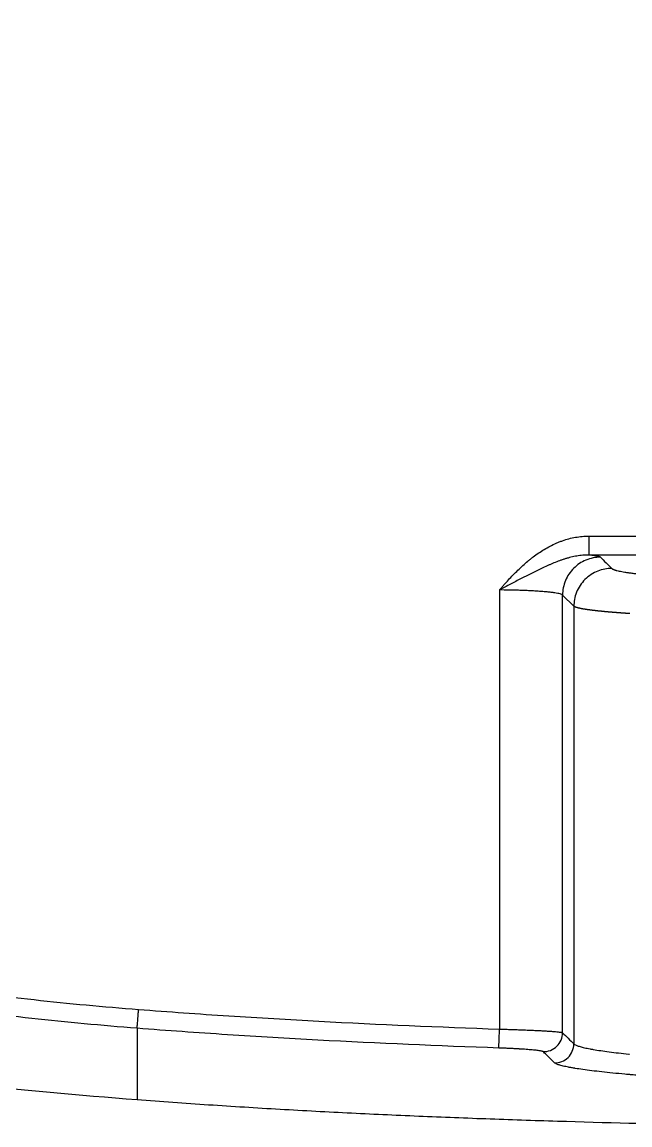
# Model space of a CAD drawing. Extents: x 2759 to 9191, y -64 to 2464.
# Drawn here: x 6710.8 to 6759, y 1484.6 to 1571.9 of the extents above; entities that cross this region are included whole.
import ezdxf

# ---------------------------------------------------------------- set-up
doc = ezdxf.new("R2010")
doc.units = 0
doc.header["$LTSCALE"] = 20
doc.header["$MEASUREMENT"] = 0
doc.layers.get('0').update_dxf_attribs({"linetype": 'CONTINUOUS'})

msp = doc.modelspace()

# ---------------------------------------------------------------- linework, layer by layer
at = {"color": 7, "linetype": 'Continuous'}
for p, q in [((6754.539, 1525.637), (6753.644, 1526.523)), ((6753.644, 1491.869), (6753.644, 1526.523)), ((6754.539, 1525.637), (6754.539, 1490.987))]:
    msp.add_line(p, q, dxfattribs=at)
for centre, major_axis, ratio, start_param, end_param in [((6748.65, 1492.153), (-0.053, -1.499), 0.00001, 0.049886, 1.570771), ((6752.146, 1491.869), (-1.053, -1.068), 0.997302, 0.748005, 2.347892), ((6753.041, 1490.987), (-1.053, -1.068), 0.997304, 0.748443, 2.347461)]:
    msp.add_ellipse(centre, major_axis=major_axis, ratio=ratio, start_param=start_param, end_param=end_param, dxfattribs=at)
for points, knots in [([(6719.939, 1492.218), (6717.145, 1492.435), (6714.361, 1492.695), (6708.812, 1493.307), (6706.048, 1493.659), (6700.543, 1494.461), (6697.801, 1494.911), (6692.341, 1495.918), (6689.623, 1496.475), (6684.212, 1497.706), (6681.52, 1498.379), (6676.165, 1499.854), (6673.501, 1500.655), (6669.53, 1501.966), (6668.21, 1502.42), (6665.58, 1503.368), (6664.268, 1503.861), (6662.308, 1504.63), (6661.33, 1505.023), (6660.355, 1505.427), (6659.867, 1505.631), (6659.705, 1505.699), (6659.38, 1505.837), (6657.922, 1506.457), (6656.479, 1507.102), (6653.936, 1508.287), (6651.416, 1509.512), (6647.71, 1511.471), (6645.29, 1512.862), (6642.898, 1514.299), (6641.715, 1515.039), (6639.377, 1516.568), (6638.222, 1517.355), (6635.942, 1518.98), (6634.817, 1519.817), (6633.153, 1521.111), (6632.326, 1521.768), (6631.372, 1522.552), (6630.966, 1522.892), (6630.695, 1523.119), (6630.56, 1523.233), (6629.35, 1524.262), (6628.299, 1525.196), (6626.248, 1527.107), (6625.247, 1528.082), (6623.297, 1530.074), (6622.347, 1531.091), (6620.499, 1533.165), (6619.6, 1534.222), (6617.854, 1536.379), (6617.006, 1537.479), (6615.363, 1539.719), (6614.568, 1540.861), (6613.415, 1542.605), (6613.037, 1543.191), (6612.294, 1544.375), (6611.929, 1544.972), (6611.211, 1546.176), (6610.858, 1546.783), (6610.164, 1548.007), (6609.823, 1548.623), (6609.403, 1549.399), (6609.32, 1549.555), (6609.153, 1549.866), (6609.07, 1550.022), (6608.822, 1550.489), (6608.332, 1551.426), (6607.854, 1552.368), (6606.917, 1554.257), (6606.315, 1555.524), (6605.155, 1558.073), (6604.596, 1559.355), (6602.978, 1563.22), (6601.979, 1565.824), (6600.116, 1571.076), (6599.251, 1573.726), (6597.638, 1579.063), (6596.89, 1581.752), (6595.496, 1587.164), (6594.85, 1589.888), (6594.098, 1593.311), (6593.876, 1594.339), (6593.661, 1595.369), (6593.519, 1596.057), (6593.448, 1596.401), (6593.099, 1598.12), (6592.831, 1599.496), (6592.057, 1603.624), (6591.582, 1606.377), (6590.701, 1611.885), (6590.296, 1614.64), (6589.174, 1622.906), (6588.55, 1628.42), (6587.755, 1636.694), (6587.514, 1639.453), (6587.082, 1644.971), (6586.89, 1647.731), (6586.387, 1656.012), (6585.907, 1667.057), (6585.76, 1678.11), (6585.759, 1689.167), (6585.832, 1694.697), (6586.144, 1705.761), (6586.383, 1711.294), (6586.887, 1719.599), (6587.079, 1722.367), (6587.513, 1727.906), (6587.755, 1730.675), (6588.287, 1736.216), (6588.577, 1738.987), (6589.054, 1743.144), (6589.22, 1744.53), (6589.566, 1747.302), (6589.747, 1748.688), (6590.689, 1755.62), (6591.565, 1761.138), (6593.11, 1769.361), (6593.664, 1772.093), (6594.861, 1777.536), (6595.505, 1780.248), (6596.896, 1785.646), (6597.644, 1788.334), (6599.26, 1793.681), (6600.129, 1796.34), (6601.185, 1799.314), (6601.304, 1799.644), (6601.543, 1800.304), (6601.664, 1800.633), (6602.029, 1801.62), (6602.771, 1803.586), (6603.553, 1805.532), (6605.173, 1809.395), (6606.326, 1811.931), (6607.873, 1815.046), (6608.188, 1815.666), (6608.828, 1816.901), (6609.153, 1817.515), (6610.146, 1819.35), (6610.831, 1820.561), (6611.9, 1822.356), (6612.263, 1822.95), (6613.003, 1824.132), (6613.38, 1824.719), (6614.535, 1826.468), (6615.336, 1827.618), (6616.582, 1829.319), (6617.005, 1829.882), (6617.543, 1830.581), (6617.652, 1830.72), (6617.869, 1830.998), (6618.195, 1831.414), (6619.405, 1832.925), (6620.54, 1834.259), (6622.4, 1836.342), (6623.352, 1837.359), (6625.298, 1839.344), (6626.292, 1840.312), (6628.323, 1842.201), (6629.359, 1843.121), (6631.471, 1844.917), (6632.547, 1845.793), (6634.738, 1847.499), (6635.853, 1848.33), (6638.12, 1849.949), (6639.272, 1850.738), (6641.028, 1851.888), (6641.913, 1852.456), (6642.957, 1853.105), (6643.407, 1853.38), (6643.708, 1853.563), (6643.858, 1853.654), (6645.215, 1854.47), (6646.431, 1855.17), (6648.881, 1856.524), (6651.349, 1857.83), (6653.852, 1859.049), (6657.631, 1860.813), (6660.183, 1861.907), (6665.345, 1863.943), (6667.956, 1864.886), (6673.231, 1866.636), (6675.895, 1867.443), (6679.927, 1868.561), (6681.278, 1868.917), (6683.312, 1869.43), (6683.991, 1869.597), (6685.013, 1869.843), (6685.354, 1869.923), (6686.036, 1870.083), (6687.743, 1870.478), (6689.455, 1870.85), (6691.514, 1871.274), (6692.201, 1871.412), (6693.576, 1871.681), (6694.264, 1871.812), (6697.707, 1872.449), (6700.469, 1872.904), (6706.009, 1873.712), (6708.785, 1874.066), (6712.961, 1874.527), (6714.355, 1874.669), (6717.145, 1874.93), (6718.541, 1875.049), (6719.938, 1875.158)], [0, 0, 0, 0, 0.015625, 0.015625, 0.03125, 0.03125, 0.046875, 0.046875, 0.0625, 0.0625, 0.078125, 0.078125, 0.09375, 0.09375, 0.101562, 0.101562, 0.109375, 0.109375, 0.113281, 0.115234, 0.115234, 0.116211, 0.116211, 0.117187, 0.125, 0.125, 0.132812, 0.140625, 0.148437, 0.148437, 0.15625, 0.15625, 0.164062, 0.164062, 0.171875, 0.171875, 0.175781, 0.177734, 0.178711, 0.178711, 0.179687, 0.179687, 0.1875, 0.1875, 0.195312, 0.195312, 0.203125, 0.203125, 0.210937, 0.210937, 0.21875, 0.21875, 0.226562, 0.226562, 0.230469, 0.230469, 0.234375, 0.234375, 0.238281, 0.238281, 0.242187, 0.242187, 0.243164, 0.243164, 0.244141, 0.244141, 0.246094, 0.25, 0.25, 0.257812, 0.257812, 0.265625, 0.265625, 0.28125, 0.28125, 0.296875, 0.296875, 0.3125, 0.3125, 0.328125, 0.328125, 0.332031, 0.333984, 0.333984, 0.335937, 0.335937, 0.34375, 0.34375, 0.359375, 0.359375, 0.375, 0.375, 0.40625, 0.40625, 0.421875, 0.421875, 0.4375, 0.4375, 0.46875, 0.5, 0.5, 0.53125, 0.53125, 0.5625, 0.5625, 0.578125, 0.578125, 0.59375, 0.59375, 0.609375, 0.609375, 0.617187, 0.617187, 0.625, 0.625, 0.65625, 0.65625, 0.671875, 0.671875, 0.6875, 0.6875, 0.703125, 0.703125, 0.71875, 0.71875, 0.720703, 0.720703, 0.722656, 0.722656, 0.726562, 0.734375, 0.734375, 0.75, 0.75, 0.753906, 0.753906, 0.757812, 0.757812, 0.765625, 0.765625, 0.769531, 0.769531, 0.773437, 0.773437, 0.78125, 0.78125, 0.785156, 0.785156, 0.786133, 0.786133, 0.787109, 0.789062, 0.796875, 0.796875, 0.804687, 0.804687, 0.8125, 0.8125, 0.820312, 0.820312, 0.828125, 0.828125, 0.835937, 0.835937, 0.84375, 0.84375, 0.847656, 0.849609, 0.850586, 0.850586, 0.851562, 0.851562, 0.859375, 0.859375, 0.867187, 0.875, 0.875, 0.890625, 0.890625, 0.90625, 0.90625, 0.921875, 0.921875, 0.929687, 0.929687, 0.933594, 0.933594, 0.935547, 0.935547, 0.9375, 0.945312, 0.945312, 0.949219, 0.949219, 0.953125, 0.953125, 0.96875, 0.96875, 0.984375, 0.984375, 0.992187, 0.992187, 1, 1, 1, 1]), ([(6720.054, 1873.664), (6717.282, 1873.449), (6714.517, 1873.191), (6709.005, 1872.583), (6706.257, 1872.234), (6700.778, 1871.436), (6698.048, 1870.988), (6692.607, 1869.984), (6689.896, 1869.428), (6684.495, 1868.199), (6681.805, 1867.526), (6677.789, 1866.417), (6676.453, 1866.031), (6674.787, 1865.527), (6674.454, 1865.425), (6673.788, 1865.219), (6672.792, 1864.907), (6671.8, 1864.585), (6668.501, 1863.493), (6665.892, 1862.552), (6660.738, 1860.52), (6658.194, 1859.43), (6654.431, 1857.672), (6651.941, 1856.459), (6649.489, 1855.158), (6647.057, 1853.812), (6645.851, 1853.116), (6644.506, 1852.305), (6644.357, 1852.215), (6644.059, 1852.033), (6643.613, 1851.76), (6642.578, 1851.116), (6641.702, 1850.552), (6639.962, 1849.409), (6638.821, 1848.626), (6636.576, 1847.017), (6635.472, 1846.192), (6633.303, 1844.496), (6632.238, 1843.626), (6630.148, 1841.841), (6629.123, 1840.925), (6627.114, 1839.047), (6626.131, 1838.084), (6624.206, 1836.109), (6623.265, 1835.097), (6621.427, 1833.024), (6620.53, 1831.962), (6619.438, 1830.602), (6619.221, 1830.329), (6618.897, 1829.916), (6618.79, 1829.778), (6618.576, 1829.501), (6618.043, 1828.808), (6617.522, 1828.108), (6616.294, 1826.417), (6615.507, 1825.274), (6613.992, 1822.955), (6613.264, 1821.78), (6611.864, 1819.401), (6611.19, 1818.197), (6609.887, 1815.766), (6609.258, 1814.539), (6607.432, 1810.825), (6606.297, 1808.306), (6604.705, 1804.469), (6603.936, 1802.535), (6603.206, 1800.582), (6602.907, 1799.765), (6602.847, 1799.602), (6602.729, 1799.275), (6602.552, 1798.784), (6602.377, 1798.293), (6601.34, 1795.342), (6600.486, 1792.703), (6598.898, 1787.399), (6598.164, 1784.732), (6596.797, 1779.377), (6596.164, 1776.687), (6594.987, 1771.288), (6594.443, 1768.578), (6593.43, 1763.14), (6592.728, 1759.049), (6591.996, 1754.256), (6591.652, 1751.854), (6591.508, 1750.824), (6591.414, 1750.137), (6591.367, 1749.793), (6590.95, 1746.7), (6590.269, 1741.203), (6589.698, 1735.709), (6589.174, 1730.215), (6588.936, 1727.469), (6588.509, 1721.978), (6588.32, 1719.233), (6587.824, 1711), (6587.589, 1705.513), (6587.283, 1694.543), (6587.212, 1689.061), (6587.214, 1678.098), (6587.287, 1672.619), (6587.597, 1661.663), (6587.834, 1656.187), (6588.331, 1647.977), (6588.52, 1645.241), (6588.948, 1639.769), (6589.185, 1637.034), (6589.97, 1628.831), (6590.586, 1623.364), (6591.693, 1615.167), (6592.092, 1612.436), (6592.96, 1606.975), (6593.429, 1604.245), (6594.191, 1600.152), (6594.455, 1598.788), (6594.799, 1597.083), (6594.868, 1596.742), (6595.008, 1596.06), (6595.22, 1595.038), (6596.02, 1591.297), (6596.816, 1587.92), (6598.189, 1582.551), (6598.925, 1579.883), (6600.513, 1574.587), (6601.365, 1571.958), (6603.201, 1566.745), (6604.184, 1564.161), (6605.777, 1560.325), (6606.878, 1557.781), (6608.063, 1555.265), (6608.986, 1553.39), (6609.457, 1552.456), (6610.021, 1551.37), (6610.266, 1550.907), (6610.43, 1550.598), (6610.513, 1550.443), (6611.258, 1549.055), (6611.942, 1547.838), (6613.003, 1546.042), (6613.363, 1545.449), (6614.096, 1544.272), (6614.469, 1543.688), (6615.607, 1541.954), (6616.392, 1540.82), (6618.015, 1538.593), (6618.852, 1537.5), (6620.578, 1535.357), (6621.467, 1534.306), (6623.295, 1532.246), (6624.235, 1531.236), (6626.165, 1529.258), (6627.155, 1528.289), (6629.187, 1526.393), (6630.227, 1525.465), (6631.426, 1524.444), (6631.56, 1524.331), (6631.828, 1524.105), (6631.962, 1523.993), (6632.366, 1523.657), (6633.176, 1522.99), (6633.995, 1522.338), (6635.645, 1521.053), (6636.76, 1520.223), (6639.021, 1518.611), (6640.166, 1517.83), (6642.484, 1516.314), (6643.657, 1515.58), (6646.029, 1514.156), (6648.429, 1512.776), (6652.104, 1510.835), (6654.603, 1509.622), (6657.125, 1508.448), (6658.398, 1507.88), (6659.843, 1507.263), (6660.003, 1507.194), (6660.325, 1507.058), (6660.486, 1506.991), (6660.969, 1506.789), (6661.937, 1506.388), (6662.907, 1506), (6664.851, 1505.238), (6666.151, 1504.75), (6668.76, 1503.812), (6670.069, 1503.362), (6674.007, 1502.065), (6676.648, 1501.271), (6681.959, 1499.811), (6684.629, 1499.145), (6689.994, 1497.927), (6692.689, 1497.376), (6698.103, 1496.379), (6700.822, 1495.933), (6706.281, 1495.139), (6709.022, 1494.791), (6714.523, 1494.184), (6717.284, 1493.927), (6720.055, 1493.712)], [0, 0, 0, 0, 0.015625, 0.015625, 0.03125, 0.03125, 0.046875, 0.046875, 0.0625, 0.0625, 0.078125, 0.078125, 0.085938, 0.085938, 0.087891, 0.087891, 0.089844, 0.09375, 0.09375, 0.109375, 0.109375, 0.125, 0.125, 0.132812, 0.140625, 0.140625, 0.148437, 0.148437, 0.149414, 0.149414, 0.150391, 0.152344, 0.15625, 0.15625, 0.164062, 0.164062, 0.171875, 0.171875, 0.179687, 0.179687, 0.1875, 0.1875, 0.195312, 0.195312, 0.203125, 0.203125, 0.210938, 0.210938, 0.212891, 0.212891, 0.213867, 0.213867, 0.214844, 0.21875, 0.21875, 0.226563, 0.226563, 0.234375, 0.234375, 0.242188, 0.242188, 0.25, 0.25, 0.265625, 0.265625, 0.273438, 0.277344, 0.277344, 0.27832, 0.27832, 0.279297, 0.28125, 0.28125, 0.296875, 0.296875, 0.3125, 0.3125, 0.328125, 0.328125, 0.34375, 0.34375, 0.359375, 0.367188, 0.371094, 0.373047, 0.373047, 0.375, 0.375, 0.390625, 0.40625, 0.40625, 0.421875, 0.421875, 0.4375, 0.4375, 0.46875, 0.46875, 0.5, 0.5, 0.53125, 0.53125, 0.5625, 0.5625, 0.578125, 0.578125, 0.59375, 0.59375, 0.625, 0.625, 0.640625, 0.640625, 0.65625, 0.65625, 0.664063, 0.664063, 0.666016, 0.666016, 0.667969, 0.671875, 0.6875, 0.6875, 0.703125, 0.703125, 0.71875, 0.71875, 0.734375, 0.734375, 0.742188, 0.75, 0.75, 0.753906, 0.755859, 0.756836, 0.756836, 0.757813, 0.757813, 0.765625, 0.765625, 0.769531, 0.769531, 0.773438, 0.773438, 0.78125, 0.78125, 0.789063, 0.789063, 0.796875, 0.796875, 0.804688, 0.804688, 0.8125, 0.8125, 0.820313, 0.820313, 0.821289, 0.821289, 0.822266, 0.822266, 0.824219, 0.828125, 0.828125, 0.835938, 0.835938, 0.84375, 0.84375, 0.851563, 0.851563, 0.859375, 0.867188, 0.875, 0.875, 0.882813, 0.882813, 0.883789, 0.883789, 0.884766, 0.884766, 0.886719, 0.890625, 0.890625, 0.898438, 0.898438, 0.90625, 0.90625, 0.921875, 0.921875, 0.9375, 0.9375, 0.953125, 0.953125, 0.96875, 0.96875, 0.984375, 0.984375, 1, 1, 1, 1]), ([(6748.649, 1526.924), (6748.65, 1526.926), (6748.652, 1526.929), (6748.654, 1526.932), (6748.655, 1526.934), (6748.655, 1526.935), (6748.656, 1526.936), (6748.656, 1526.936), (6748.656, 1526.936), (6748.656, 1526.936), (6748.657, 1526.937), (6748.657, 1526.937), (6748.662, 1526.941), (6748.666, 1526.945), (6748.677, 1526.958), (6748.685, 1526.966), (6748.707, 1526.991), (6748.721, 1527.008), (6748.766, 1527.058), (6748.795, 1527.092), (6748.883, 1527.193), (6748.942, 1527.26), (6749.12, 1527.46), (6749.239, 1527.592), (6749.481, 1527.855), (6749.603, 1527.985), (6749.852, 1528.242), (6749.978, 1528.368), (6750.234, 1528.616), (6750.364, 1528.738), (6750.629, 1528.977), (6750.763, 1529.094), (6750.969, 1529.265), (6751.038, 1529.321), (6751.178, 1529.432), (6751.249, 1529.487), (6751.462, 1529.648), (6751.606, 1529.752), (6751.899, 1529.952), (6752.048, 1530.048), (6752.351, 1530.23), (6752.505, 1530.317), (6752.819, 1530.48), (6752.979, 1530.557), (6753.223, 1530.663), (6753.347, 1530.715), (6753.472, 1530.763), (6753.556, 1530.794), (6753.598, 1530.809), (6753.809, 1530.884), (6753.98, 1530.936), (6754.322, 1531.027), (6754.495, 1531.065), (6754.843, 1531.127), (6755.019, 1531.151), (6755.373, 1531.182), (6755.551, 1531.19), (6755.731, 1531.19)], [0, 0, 0, 0, 0.000977, 0.000977, 0.001465, 0.001587, 0.001587, 0.001617, 0.001617, 0.001648, 0.001709, 0.001953, 0.001953, 0.003906, 0.003906, 0.007812, 0.007812, 0.015625, 0.015625, 0.03125, 0.03125, 0.0625, 0.0625, 0.125, 0.125, 0.1875, 0.1875, 0.25, 0.25, 0.3125, 0.3125, 0.375, 0.375, 0.40625, 0.40625, 0.4375, 0.4375, 0.5, 0.5, 0.5625, 0.5625, 0.625, 0.625, 0.6875, 0.6875, 0.71875, 0.734375, 0.734375, 0.75, 0.75, 0.8125, 0.8125, 0.875, 0.875, 0.9375, 0.9375, 1, 1, 1, 1]), ([(6755.731, 1531.19), (6755.731, 1531.095), (6755.731, 1531), (6755.73, 1530.814), (6755.73, 1530.722), (6755.73, 1530.546), (6755.73, 1530.461), (6755.73, 1530.301), (6755.73, 1530.226), (6755.73, 1530.088), (6755.73, 1530.026), (6755.73, 1529.915), (6755.729, 1529.867), (6755.729, 1529.788), (6755.729, 1529.756), (6755.729, 1529.711), (6755.729, 1529.697), (6755.729, 1529.692)], [0, 0, 0, 0, 0.125, 0.125, 0.25, 0.25, 0.375, 0.375, 0.5, 0.5, 0.625, 0.625, 0.75, 0.75, 0.875, 0.875, 1, 1, 1, 1]), ([(6755.727, 1529.692), (6755.566, 1529.694), (6755.406, 1529.687), (6755.168, 1529.667), (6755.089, 1529.659), (6754.931, 1529.639), (6754.853, 1529.627), (6754.618, 1529.587), (6754.463, 1529.554), (6754.232, 1529.497), (6754.155, 1529.477), (6754.002, 1529.434), (6753.926, 1529.412), (6753.774, 1529.364), (6753.699, 1529.34), (6753.549, 1529.289), (6753.475, 1529.262), (6753.252, 1529.181), (6753.105, 1529.123), (6752.886, 1529.034), (6752.814, 1529.003), (6752.668, 1528.942), (6752.596, 1528.91), (6752.379, 1528.815), (6752.235, 1528.749), (6751.948, 1528.616), (6751.804, 1528.547), (6751.589, 1528.443), (6751.518, 1528.408), (6751.375, 1528.338), (6751.303, 1528.303), (6751.089, 1528.196), (6750.946, 1528.124), (6750.732, 1528.015), (6750.66, 1527.978), (6750.517, 1527.905), (6750.445, 1527.868), (6750.23, 1527.757), (6750.087, 1527.682), (6749.8, 1527.532), (6749.657, 1527.456), (6749.37, 1527.304), (6749.226, 1527.228), (6749.01, 1527.113), (6748.937, 1527.075), (6748.829, 1527.019), (6748.793, 1527), (6748.739, 1526.971), (6748.721, 1526.962), (6748.693, 1526.948), (6748.684, 1526.943), (6748.671, 1526.937), (6748.666, 1526.934), (6748.661, 1526.932), (6748.661, 1526.932), (6748.66, 1526.932), (6748.66, 1526.932), (6748.659, 1526.931), (6748.657, 1526.93), (6748.656, 1526.929), (6748.653, 1526.927), (6748.651, 1526.925), (6748.649, 1526.924)], [0, 0, 0, 0, 0.0625, 0.0625, 0.09375, 0.09375, 0.125, 0.125, 0.1875, 0.1875, 0.21875, 0.21875, 0.25, 0.25, 0.28125, 0.28125, 0.3125, 0.3125, 0.375, 0.375, 0.40625, 0.40625, 0.4375, 0.4375, 0.5, 0.5, 0.5625, 0.5625, 0.59375, 0.59375, 0.625, 0.625, 0.6875, 0.6875, 0.71875, 0.71875, 0.75, 0.75, 0.8125, 0.8125, 0.875, 0.875, 0.9375, 0.9375, 0.96875, 0.96875, 0.984375, 0.984375, 0.992188, 0.992188, 0.996094, 0.996094, 0.998047, 0.998047, 0.998169, 0.998169, 0.998291, 0.998291, 0.998535, 0.999023, 0.999023, 1, 1, 1, 1]), ([(6756.643, 1529.519), (6756.447, 1529.519), (6756.251, 1529.5), (6755.867, 1529.423), (6755.678, 1529.365), (6755.316, 1529.215), (6755.142, 1529.122), (6754.816, 1528.904), (6754.664, 1528.779), (6754.386, 1528.502), (6754.261, 1528.349), (6754.043, 1528.024), (6753.95, 1527.85), (6753.799, 1527.488), (6753.741, 1527.299), (6753.664, 1526.915), (6753.644, 1526.719), (6753.644, 1526.523)], [0, 0, 0, 0, 0.125, 0.125, 0.25, 0.25, 0.375, 0.375, 0.5, 0.5, 0.625, 0.625, 0.75, 0.75, 0.875, 0.875, 1, 1, 1, 1]), ([(6756.643, 1529.519), (6756.642, 1529.52), (6756.641, 1529.522), (6756.638, 1529.524), (6756.635, 1529.526), (6756.632, 1529.529), (6756.629, 1529.531), (6756.626, 1529.533), (6756.622, 1529.535), (6756.618, 1529.537), (6756.614, 1529.54), (6756.609, 1529.542), (6756.605, 1529.544), (6756.6, 1529.546), (6756.595, 1529.548), (6756.59, 1529.551), (6756.584, 1529.553), (6756.579, 1529.555), (6756.573, 1529.557), (6756.567, 1529.559), (6756.561, 1529.561), (6756.554, 1529.563), (6756.548, 1529.566), (6756.541, 1529.568), (6756.534, 1529.57), (6756.527, 1529.572), (6756.519, 1529.574), (6756.512, 1529.576), (6756.504, 1529.578), (6756.496, 1529.58), (6756.488, 1529.582), (6756.48, 1529.584), (6756.472, 1529.586), (6756.463, 1529.588), (6756.455, 1529.59), (6756.446, 1529.592), (6756.437, 1529.594), (6756.428, 1529.596), (6756.418, 1529.598), (6756.409, 1529.6), (6756.399, 1529.602), (6756.39, 1529.604), (6756.38, 1529.606), (6756.37, 1529.608), (6756.36, 1529.609), (6756.35, 1529.611), (6756.339, 1529.613), (6756.329, 1529.615), (6756.318, 1529.617), (6756.307, 1529.619), (6756.297, 1529.621), (6756.286, 1529.622), (6756.275, 1529.624), (6756.263, 1529.626), (6756.252, 1529.628), (6756.241, 1529.63), (6756.229, 1529.631), (6756.218, 1529.633), (6756.206, 1529.635), (6756.194, 1529.637), (6756.182, 1529.638), (6756.17, 1529.64), (6756.158, 1529.642), (6756.146, 1529.644), (6756.134, 1529.645), (6756.121, 1529.647), (6756.109, 1529.649), (6756.099, 1529.65), (6756.09, 1529.651), (6756.082, 1529.652), (6756.073, 1529.653), (6756.061, 1529.655), (6756.047, 1529.657), (6756.031, 1529.659), (6756.013, 1529.661), (6755.992, 1529.663), (6755.969, 1529.666), (6755.943, 1529.669), (6755.914, 1529.672), (6755.883, 1529.676), (6755.848, 1529.679), (6755.811, 1529.683), (6755.77, 1529.688), (6755.742, 1529.69), (6755.727, 1529.692)], [0, 0, 0, 0, 0.012706, 0.025369, 0.037989, 0.050565, 0.063098, 0.075587, 0.088033, 0.100436, 0.112796, 0.125113, 0.137387, 0.149618, 0.161805, 0.17395, 0.186052, 0.198111, 0.210128, 0.222101, 0.234032, 0.24592, 0.257765, 0.269567, 0.281327, 0.293044, 0.304718, 0.316349, 0.327938, 0.339485, 0.350988, 0.362449, 0.373867, 0.385243, 0.396576, 0.407866, 0.419114, 0.430319, 0.441482, 0.452601, 0.463679, 0.474713, 0.485705, 0.496654, 0.507561, 0.518425, 0.529246, 0.540025, 0.550761, 0.561454, 0.572105, 0.582712, 0.593277, 0.6038, 0.61428, 0.624717, 0.635111, 0.645462, 0.655771, 0.666037, 0.67626, 0.68644, 0.696578, 0.706673, 0.716725, 0.726734, 0.7367, 0.746623, 0.75094, 0.756792, 0.764181, 0.773106, 0.783567, 0.795565, 0.809098, 0.824168, 0.840774, 0.858915, 0.878592, 0.899804, 0.922552, 0.946834, 0.97265, 1, 1, 1, 1]), ([(6756.643, 1529.519), (6756.792, 1529.372), (6757.091, 1529.077), (6757.39, 1528.781), (6757.54, 1528.633)], [0, 0, 0, 0, 0.498903, 1, 1, 1, 1]), ([(6757.54, 1528.633), (6757.541, 1528.632), (6757.544, 1528.63), (6757.548, 1528.626), (6757.553, 1528.622), (6757.558, 1528.618), (6757.563, 1528.615), (6757.568, 1528.611), (6757.574, 1528.607), (6757.579, 1528.603), (6757.585, 1528.6), (6757.591, 1528.596), (6757.598, 1528.592), (6757.604, 1528.588), (6757.611, 1528.585), (6757.618, 1528.581), (6757.625, 1528.577), (6757.633, 1528.574), (6757.64, 1528.57), (6757.648, 1528.566), (6757.656, 1528.562), (6757.665, 1528.559), (6757.673, 1528.555), (6757.682, 1528.551), (6757.691, 1528.548), (6757.7, 1528.544), (6757.709, 1528.54), (6757.719, 1528.537), (6757.729, 1528.533), (6757.739, 1528.529), (6757.749, 1528.526), (6757.759, 1528.522), (6757.77, 1528.518), (6757.781, 1528.515), (6757.792, 1528.511), (6757.803, 1528.507), (6757.815, 1528.504), (6757.827, 1528.5), (6757.839, 1528.497), (6757.851, 1528.493), (6757.863, 1528.489), (6757.876, 1528.486), (6757.888, 1528.482), (6757.901, 1528.478), (6757.915, 1528.475), (6757.928, 1528.471), (6757.942, 1528.468), (6758.004, 1528.451), (6758.127, 1528.423), (6758.333, 1528.382), (6758.568, 1528.341), (6758.832, 1528.3), (6759.125, 1528.261), (6759.446, 1528.221), (6759.795, 1528.182), (6760.212, 1528.14), (6760.709, 1528.094), (6761.296, 1528.046), (6761.875, 1528.003), (6762.433, 1527.965), (6762.958, 1527.931), (6763.506, 1527.899), (6764.077, 1527.868), (6764.669, 1527.838), (6765.281, 1527.809), (6765.913, 1527.781), (6766.385, 1527.761), (6766.683, 1527.75), (6766.8, 1527.745), (6766.918, 1527.741), (6767.037, 1527.736), (6767.156, 1527.732), (6767.275, 1527.727), (6767.395, 1527.723), (6767.515, 1527.719), (6767.636, 1527.715), (6767.757, 1527.71), (6767.879, 1527.706), (6767.961, 1527.703), (6768.001, 1527.702)], [0, 0, 0, 0, 0.003412, 0.006821, 0.010227, 0.01363, 0.01703, 0.020427, 0.023821, 0.027212, 0.030601, 0.033986, 0.037369, 0.040748, 0.044125, 0.0475, 0.050871, 0.05424, 0.057607, 0.06097, 0.064332, 0.06769, 0.071047, 0.0744, 0.077752, 0.0811, 0.084447, 0.087791, 0.091133, 0.094473, 0.09781, 0.101145, 0.104478, 0.107809, 0.111138, 0.114465, 0.11779, 0.121112, 0.124433, 0.127752, 0.131069, 0.134384, 0.137697, 0.141009, 0.144318, 0.147626, 0.150933, 0.154237, 0.192347, 0.230438, 0.268563, 0.306777, 0.345068, 0.383323, 0.421594, 0.459933, 0.510938, 0.561875, 0.612871, 0.651116, 0.689316, 0.727523, 0.765792, 0.804097, 0.842347, 0.880594, 0.91889, 0.925666, 0.932438, 0.939206, 0.945971, 0.952733, 0.959492, 0.966248, 0.973002, 0.979754, 0.986504, 0.993252, 1, 1, 1, 1]), ([(6753.644, 1526.523), (6753.633, 1526.54), (6753.611, 1526.556), (6753.545, 1526.587), (6753.502, 1526.602), (6753.396, 1526.631), (6753.333, 1526.645), (6753.191, 1526.671), (6753.112, 1526.684), (6752.939, 1526.709), (6752.845, 1526.721), (6752.646, 1526.744), (6752.54, 1526.755), (6752.32, 1526.776), (6752.205, 1526.785), (6751.968, 1526.804), (6751.845, 1526.813), (6751.596, 1526.83), (6751.468, 1526.838), (6751.21, 1526.852), (6751.08, 1526.859), (6750.817, 1526.872), (6750.685, 1526.877), (6750.42, 1526.888), (6750.288, 1526.893), (6749.894, 1526.906), (6749.635, 1526.912), (6749.13, 1526.921), (6748.885, 1526.924), (6748.65, 1526.924)], [0, 0, 0, 0, 0.0625, 0.0625, 0.125, 0.125, 0.1875, 0.1875, 0.25, 0.25, 0.3125, 0.3125, 0.375, 0.375, 0.4375, 0.4375, 0.5, 0.5, 0.5625, 0.5625, 0.625, 0.625, 0.6875, 0.6875, 0.75, 0.75, 0.875, 0.875, 1, 1, 1, 1]), ([(6758.968, 1525.053), (6758.959, 1525.054), (6758.926, 1525.056), (6758.869, 1525.06), (6758.799, 1525.064), (6758.73, 1525.069), (6758.66, 1525.074), (6758.591, 1525.079), (6758.522, 1525.084), (6758.454, 1525.088), (6758.386, 1525.093), (6758.319, 1525.098), (6758.252, 1525.103), (6758.185, 1525.108), (6758.119, 1525.113), (6758.053, 1525.118), (6757.987, 1525.123), (6757.922, 1525.128), (6757.858, 1525.133), (6757.794, 1525.138), (6757.73, 1525.143), (6757.667, 1525.148), (6757.604, 1525.154), (6757.541, 1525.159), (6757.48, 1525.164), (6757.418, 1525.169), (6757.357, 1525.174), (6757.297, 1525.18), (6757.237, 1525.185), (6757.177, 1525.19), (6757.118, 1525.196), (6757.06, 1525.201), (6757.002, 1525.206), (6756.944, 1525.212), (6756.887, 1525.217), (6756.831, 1525.223), (6756.775, 1525.228), (6756.719, 1525.234), (6756.664, 1525.239), (6756.61, 1525.245), (6756.556, 1525.25), (6756.503, 1525.256), (6756.451, 1525.261), (6756.398, 1525.267), (6756.347, 1525.273), (6756.296, 1525.278), (6756.246, 1525.284), (6756.196, 1525.29), (6756.147, 1525.295), (6756.098, 1525.301), (6756.05, 1525.307), (6756.003, 1525.313), (6755.956, 1525.318), (6755.91, 1525.324), (6755.865, 1525.33), (6755.82, 1525.336), (6755.776, 1525.342), (6755.732, 1525.348), (6755.69, 1525.354), (6755.647, 1525.36), (6755.606, 1525.366), (6755.565, 1525.372), (6755.525, 1525.378), (6755.485, 1525.384), (6755.446, 1525.39), (6755.408, 1525.396), (6755.371, 1525.402), (6755.334, 1525.408), (6755.298, 1525.414), (6755.263, 1525.421), (6755.228, 1525.427), (6755.195, 1525.433), (6755.161, 1525.439), (6755.129, 1525.446), (6755.098, 1525.452), (6755.067, 1525.458), (6755.037, 1525.465), (6755.007, 1525.471), (6754.979, 1525.477), (6754.951, 1525.484), (6754.924, 1525.49), (6754.898, 1525.497), (6754.872, 1525.503), (6754.848, 1525.51), (6754.824, 1525.516), (6754.801, 1525.523), (6754.779, 1525.529), (6754.757, 1525.536), (6754.737, 1525.542), (6754.717, 1525.549), (6754.698, 1525.556), (6754.68, 1525.562), (6754.663, 1525.569), (6754.646, 1525.576), (6754.631, 1525.583), (6754.616, 1525.589), (6754.603, 1525.596), (6754.59, 1525.603), (6754.578, 1525.61), (6754.567, 1525.617), (6754.557, 1525.624), (6754.547, 1525.63), (6754.542, 1525.635), (6754.539, 1525.637)], [0, 0, 0, 0, 0.003521, 0.012494, 0.021487, 0.0305, 0.039533, 0.048586, 0.057659, 0.066752, 0.075865, 0.084999, 0.094152, 0.103325, 0.112518, 0.121732, 0.130965, 0.140219, 0.149492, 0.158786, 0.168099, 0.177433, 0.186786, 0.19616, 0.205554, 0.214967, 0.224401, 0.233855, 0.243329, 0.252823, 0.262337, 0.271871, 0.281425, 0.290999, 0.300593, 0.310207, 0.319841, 0.329495, 0.339169, 0.348863, 0.358578, 0.368312, 0.378066, 0.387841, 0.397635, 0.40745, 0.417284, 0.427139, 0.437013, 0.446908, 0.456823, 0.466757, 0.476712, 0.486687, 0.496682, 0.506697, 0.516732, 0.526786, 0.536861, 0.546956, 0.557072, 0.567207, 0.577362, 0.587537, 0.597732, 0.607947, 0.618183, 0.628438, 0.638713, 0.649009, 0.659324, 0.66966, 0.680015, 0.690391, 0.700786, 0.711202, 0.721638, 0.732094, 0.742569, 0.753065, 0.763581, 0.774117, 0.784673, 0.795249, 0.805845, 0.816461, 0.827097, 0.837753, 0.848429, 0.859125, 0.869842, 0.880578, 0.891334, 0.902111, 0.912907, 0.923724, 0.93456, 0.945417, 0.956293, 0.96719, 0.978107, 0.989043, 1, 1, 1, 1]), ([(6621.903, 1516.864), (6622.047, 1516.744), (6622.192, 1516.625), (6622.785, 1516.139), (6623.237, 1515.776), (6623.92, 1515.237), (6624.149, 1515.059), (6624.608, 1514.704), (6625.758, 1513.823), (6626.924, 1512.973), (6628.81, 1511.649), (6629.762, 1511.006), (6631.686, 1509.754), (6632.657, 1509.146), (6635.598, 1507.372), (6637.595, 1506.257), (6641.654, 1504.15), (6643.716, 1503.159), (6647.901, 1501.29), (6650.024, 1500.411), (6653.249, 1499.172), (6654.331, 1498.772), (6655.692, 1498.288), (6655.964, 1498.192), (6656.51, 1498.001), (6657.329, 1497.718), (6659.246, 1497.073), (6660.899, 1496.549), (6662.557, 1496.043), (6663.11, 1495.877), (6664.219, 1495.552), (6664.773, 1495.392), (6666.44, 1494.921), (6667.553, 1494.618), (6669.785, 1494.034), (6670.904, 1493.753), (6674.266, 1492.94), (6676.516, 1492.438), (6681.034, 1491.505), (6683.3, 1491.075), (6686.143, 1490.575), (6686.711, 1490.477), (6687.85, 1490.285), (6688.42, 1490.191), (6690.13, 1489.914), (6691.271, 1489.737), (6694.696, 1489.226), (6696.983, 1488.913), (6701.562, 1488.336), (6703.854, 1488.071), (6710.738, 1487.336), (6715.336, 1486.928), (6719.94, 1486.575)], [0, 0, 0, 0, 0.005355, 0.005355, 0.021932, 0.021932, 0.030221, 0.030221, 0.038509, 0.071664, 0.071664, 0.104819, 0.104819, 0.137974, 0.137974, 0.204284, 0.204284, 0.270593, 0.270593, 0.336903, 0.336903, 0.370058, 0.370058, 0.378347, 0.378347, 0.386635, 0.403213, 0.436368, 0.436368, 0.452945, 0.452945, 0.469522, 0.469522, 0.502677, 0.502677, 0.535832, 0.535832, 0.602142, 0.602142, 0.668452, 0.668452, 0.685029, 0.685029, 0.701606, 0.701606, 0.734761, 0.734761, 0.801071, 0.801071, 0.867381, 0.867381, 1, 1, 1, 1]), ([(6719.939, 1492.218), (6719.939, 1492.223), (6719.94, 1492.237), (6719.944, 1492.282), (6719.946, 1492.313), (6719.952, 1492.392), (6719.956, 1492.44), (6719.965, 1492.55), (6719.969, 1492.612), (6719.98, 1492.75), (6719.986, 1492.825), (6719.998, 1492.984), (6720.005, 1493.069), (6720.019, 1493.245), (6720.026, 1493.336), (6720.04, 1493.522), (6720.047, 1493.617), (6720.055, 1493.712)], [0, 0, 0, 0, 0.125, 0.125, 0.25, 0.25, 0.375, 0.375, 0.5, 0.5, 0.625, 0.625, 0.75, 0.75, 0.875, 0.875, 1, 1, 1, 1]), ([(6720.055, 1493.712), (6722.434, 1493.527), (6724.815, 1493.359), (6729.578, 1493.05), (6731.961, 1492.91), (6739.111, 1492.527), (6743.88, 1492.321), (6748.65, 1492.153)], [0, 0, 0, 0, 0.25, 0.25, 0.5, 0.5, 1, 1, 1, 1]), ([(6719.939, 1492.218), (6719.939, 1492.213), (6719.94, 1492.202), (6719.941, 1492.175), (6719.942, 1492.136), (6719.942, 1492.085), (6719.942, 1492.029), (6719.941, 1491.96), (6719.94, 1491.894), (6719.938, 1491.835), (6719.938, 1491.788), (6719.937, 1491.735), (6719.937, 1491.676), (6719.937, 1491.611), (6719.937, 1491.541), (6719.938, 1491.473), (6719.938, 1491.4), (6719.938, 1491.312), (6719.938, 1491.191), (6719.938, 1491.037), (6719.938, 1490.851), (6719.938, 1490.585), (6719.938, 1490.246), (6719.938, 1489.841), (6719.938, 1489.422), (6719.938, 1488.999), (6719.938, 1488.578), (6719.938, 1488.166), (6719.938, 1487.844), (6719.938, 1487.591), (6719.938, 1487.385), (6719.938, 1487.193), (6719.938, 1487.035), (6719.938, 1486.932), (6719.939, 1486.815), (6719.94, 1486.696), (6719.94, 1486.611), (6719.941, 1486.575)], [0, 0, 0, 0, 0.00287, 0.005585, 0.014371, 0.023835, 0.032379, 0.044545, 0.060335, 0.067657, 0.076014, 0.085407, 0.095836, 0.1073, 0.119799, 0.133334, 0.143161, 0.15879, 0.180222, 0.207456, 0.240494, 0.279334, 0.34877, 0.420582, 0.49477, 0.571333, 0.645498, 0.718498, 0.790332, 0.816636, 0.853136, 0.899831, 0.918747, 0.936997, 0.954581, 0.98085, 1, 1, 1, 1]), ([(6748.597, 1490.656), (6743.816, 1490.825), (6739.037, 1491.031), (6731.871, 1491.414), (6729.483, 1491.555), (6724.71, 1491.864), (6722.324, 1492.033), (6719.939, 1492.218)], [0, 0, 0, 0, 0.5, 0.5, 0.75, 0.75, 1, 1, 1, 1]), ([(6748.65, 1492.153), (6748.81, 1492.149), (6748.968, 1492.145), (6749.283, 1492.136), (6749.594, 1492.127), (6749.901, 1492.117), (6750.129, 1492.109), (6750.204, 1492.106), (6750.317, 1492.102), (6750.355, 1492.101), (6750.43, 1492.098), (6750.467, 1492.097), (6750.651, 1492.09), (6750.938, 1492.078), (6751.211, 1492.066), (6751.476, 1492.054), (6751.606, 1492.048), (6751.762, 1492.04), (6751.793, 1492.038), (6751.855, 1492.035), (6751.946, 1492.031), (6752.034, 1492.026), (6752.206, 1492.016), (6752.424, 1492.003), (6752.62, 1491.99), (6752.758, 1491.98), (6752.803, 1491.977), (6752.867, 1491.972), (6752.889, 1491.97), (6752.931, 1491.967), (6752.951, 1491.965), (6753.051, 1491.957), (6753.197, 1491.944), (6753.315, 1491.931), (6753.419, 1491.918), (6753.465, 1491.912), (6753.522, 1491.903), (6753.54, 1491.899), (6753.571, 1491.893), (6753.584, 1491.89), (6753.619, 1491.881), (6753.635, 1491.875), (6753.644, 1491.869)], [0, 0, 0, 0, 0.0625, 0.0625, 0.125, 0.1875, 0.1875, 0.21875, 0.21875, 0.234375, 0.234375, 0.25, 0.25, 0.3125, 0.375, 0.375, 0.4375, 0.4375, 0.453125, 0.453125, 0.46875, 0.5, 0.5, 0.5625, 0.625, 0.625, 0.65625, 0.65625, 0.671875, 0.671875, 0.6875, 0.6875, 0.75, 0.8125, 0.8125, 0.875, 0.875, 0.90625, 0.90625, 0.9375, 0.9375, 1, 1, 1, 1]), ([(6752.098, 1490.372), (6752.092, 1490.378), (6752.081, 1490.384), (6752.048, 1490.396), (6752.006, 1490.408), (6751.943, 1490.421), (6751.888, 1490.43), (6751.868, 1490.433), (6751.837, 1490.438), (6751.826, 1490.44), (6751.804, 1490.443), (6751.747, 1490.451), (6751.632, 1490.466), (6751.452, 1490.486), (6751.315, 1490.499), (6751.223, 1490.507), (6751.204, 1490.509), (6751.167, 1490.512), (6751.11, 1490.517), (6751.051, 1490.522), (6750.93, 1490.532), (6750.763, 1490.544), (6750.583, 1490.557), (6750.443, 1490.566), (6750.396, 1490.569), (6750.323, 1490.573), (6750.299, 1490.575), (6750.25, 1490.578), (6750.127, 1490.585), (6749.9, 1490.598), (6749.588, 1490.614), (6749.372, 1490.624), (6749.208, 1490.631), (6749.153, 1490.634), (6749.043, 1490.638), (6748.987, 1490.641), (6748.821, 1490.647), (6748.709, 1490.652), (6748.597, 1490.656)], [0, 0, 0, 0, 0.0625, 0.0625, 0.125, 0.1875, 0.1875, 0.21875, 0.21875, 0.234375, 0.234375, 0.25, 0.3125, 0.375, 0.4375, 0.4375, 0.453125, 0.453125, 0.46875, 0.5, 0.5, 0.5625, 0.625, 0.625, 0.65625, 0.65625, 0.671875, 0.671875, 0.6875, 0.75, 0.8125, 0.875, 0.875, 0.90625, 0.90625, 0.9375, 0.9375, 1, 1, 1, 1]), ([(6754.539, 1490.987), (6754.566, 1490.959), (6754.608, 1490.93), (6754.724, 1490.873), (6754.871, 1490.815), (6755.181, 1490.726), (6755.449, 1490.665), (6755.673, 1490.619), (6755.791, 1490.596), (6755.938, 1490.569), (6756.004, 1490.557), (6756.048, 1490.549), (6756.07, 1490.546), (6756.273, 1490.511), (6756.467, 1490.48), (6756.882, 1490.418), (6757.324, 1490.356), (6758.067, 1490.263), (6758.631, 1490.201), (6758.935, 1490.169), (6758.951, 1490.167)], [0, 0, 0, 0, 0.11043, 0.11043, 0.22086, 0.33129, 0.44172, 0.44172, 0.496936, 0.524543, 0.538347, 0.538347, 0.552151, 0.552151, 0.662581, 0.662581, 0.773011, 0.883441, 0.993871, 1, 1, 1, 1]), ([(6752.995, 1489.489), (6752.942, 1489.541), (6752.89, 1489.592), (6752.628, 1489.85), (6752.419, 1490.056), (6752.172, 1490.299), (6752.135, 1490.335), (6752.098, 1490.372)], [0, 0, 0, 0, 0.175122, 0.175122, 0.875608, 0.875608, 1, 1, 1, 1]), ([(6765.835, 1488.095), (6765.367, 1488.119), (6764.911, 1488.143), (6764.02, 1488.193), (6763.15, 1488.244), (6761.91, 1488.324), (6760.733, 1488.407), (6759.992, 1488.465), (6759.452, 1488.509), (6759.275, 1488.524), (6759.057, 1488.542), (6759.014, 1488.546), (6758.927, 1488.554), (6758.799, 1488.565), (6758.672, 1488.576), (6758.254, 1488.614), (6757.614, 1488.674), (6756.741, 1488.766), (6755.952, 1488.858), (6755.482, 1488.92), (6755.042, 1488.982), (6754.836, 1489.013), (6754.621, 1489.048), (6754.597, 1489.052), (6754.55, 1489.06), (6754.481, 1489.071), (6754.324, 1489.098), (6754.199, 1489.121), (6753.961, 1489.167), (6753.677, 1489.228), (6753.347, 1489.317), (6753.191, 1489.375), (6753.068, 1489.433), (6753.023, 1489.461), (6752.995, 1489.489)], [0, 0, 0, 0, 0.0625, 0.0625, 0.125, 0.1875, 0.25, 0.3125, 0.3125, 0.34375, 0.34375, 0.351563, 0.351563, 0.359375, 0.375, 0.375, 0.4375, 0.5, 0.5625, 0.625, 0.625, 0.6875, 0.6875, 0.695312, 0.695312, 0.703125, 0.71875, 0.75, 0.75, 0.8125, 0.875, 0.9375, 0.9375, 1, 1, 1, 1]), ([(6719.941, 1486.575), (6721.827, 1486.43), (6723.714, 1486.295), (6727.489, 1486.043), (6731.265, 1485.81), (6735.042, 1485.609), (6738.821, 1485.422), (6740.711, 1485.336), (6744.491, 1485.178), (6746.382, 1485.105), (6750.163, 1484.971), (6752.053, 1484.909), (6757.726, 1484.739), (6761.509, 1484.645), (6765.291, 1484.566)], [0, 0, 0, 0, 0.125, 0.125, 0.25, 0.375, 0.375, 0.5, 0.5, 0.625, 0.625, 0.75, 0.75, 1, 1, 1, 1])]:
    msp.add_open_spline(points, degree=3, knots=knots, dxfattribs=at)
for points in [[(6755.731, 1531.19), (6761.482, 1531.184), (6767.234, 1531.18), (6772.985, 1531.183)], [(6772.986, 1529.685), (6767.234, 1529.682), (6761.482, 1529.686), (6755.729, 1529.692)], [(6757.54, 1528.633), (6757.187, 1528.633), (6756.424, 1528.504), (6755.358, 1527.818), (6754.67, 1526.752), (6754.54, 1525.99), (6754.539, 1525.637)], [(6748.65, 1526.924), (6748.65, 1515.334), (6748.65, 1503.743), (6748.65, 1492.153)], [(6753.644, 1491.869), (6753.942, 1491.575), (6754.24, 1491.281), (6754.539, 1490.987)]]:
    msp.add_open_spline(points, degree=3, dxfattribs=at)

doc.saveas('drawing.dxf')
